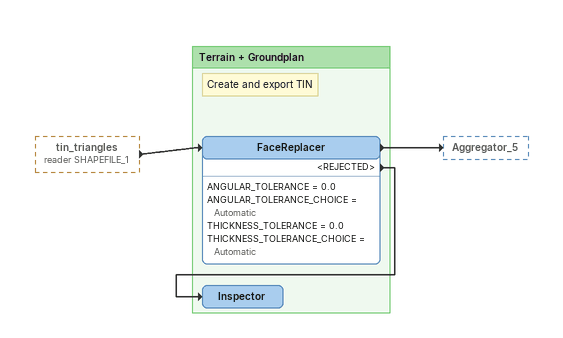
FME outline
tin_triangles (reader SHAPEFILE_1) [outside]
    -> FaceReplacer

Bookmark: Terrain + Groundplan
Note: Create and export TIN
FaceReplacer
    ANGULAR_TOLERANCE = 0.0
    ANGULAR_TOLERANCE_CHOICE = Automatic
    THICKNESS_TOLERANCE = 0.0
    THICKNESS_TOLERANCE_CHOICE = Automatic
    -> Aggregator_5
    <REJECTED> -> Inspector
Inspector
